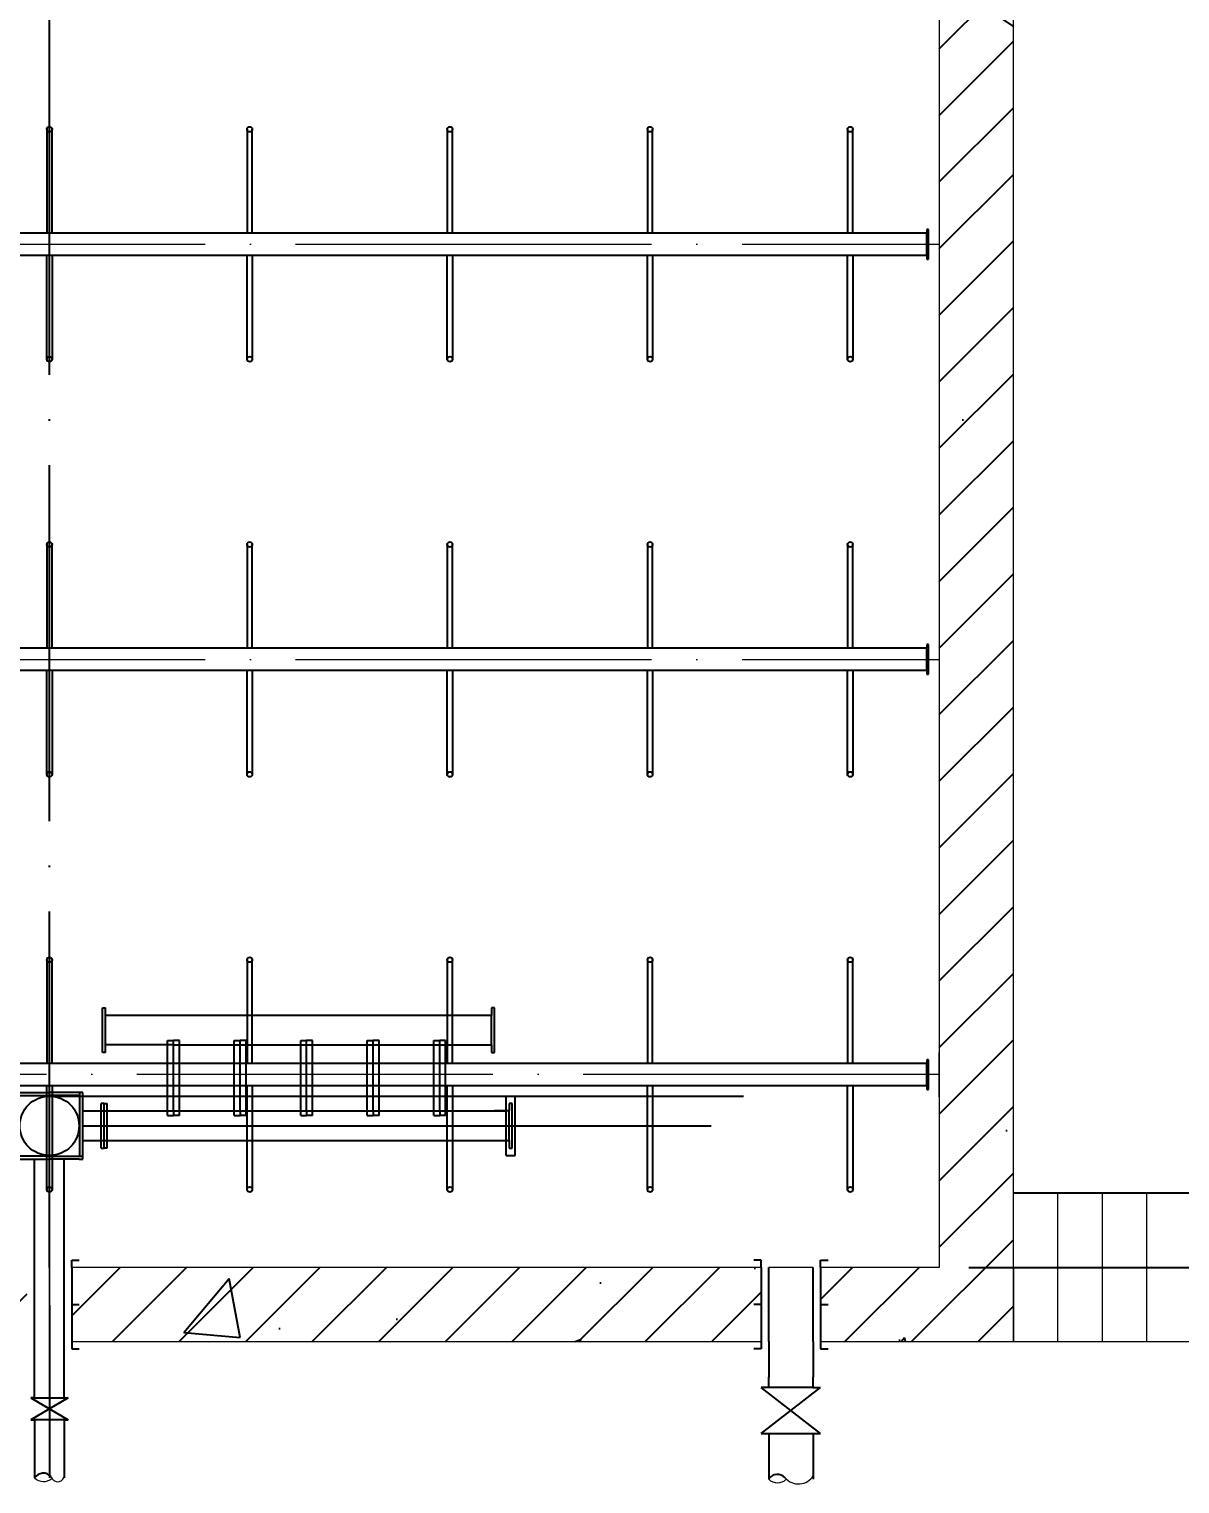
# Model space of a CAD drawing. Header units: millimetres. Extents: x 279 to 2876, y -494 to 1800.
# Drawn here: x 1335.2 to 1412.8, y 147.8 to 245.9 of the extents above; entities that cross this region are included whole.
import ezdxf

# ---------------------------------------------------------------- set-up
doc = ezdxf.new("R2010")
doc.units = ezdxf.units.MM
doc.linetypes.add('ACAD_ISO04W100', pattern=[30, 24, -3, 0, -3])
doc.layers.add('图层2', color=5, linetype='Continuous', lineweight=25, plot=False)
doc.layers.add('图层3', color=2, linetype='Continuous')
doc.styles.get("Standard").update_dxf_attribs({"font": 'txt', "bigfont": 'gbcbig.shx'})
doc.dimstyles.new('副本 ISO-25', dxfattribs={"dimtxt": 2.5, "dimasz": 2.5, "dimexe": 2, "dimexo": 2, "dimtad": 1, "dimlfac": 100, "dimtxsty": 'Standard', "dimblk": 'ARCHTICK', "dimcen": 2.5, "dimadec": 0, "dimazin": 0, "dimtfac": 1, "dimtmove": 0, "dimatfit": 3, "dimfxl": 1, "dimarcsym": 0})

# ---------------------------------------------------------------- blocks, each defined once
blk = doc.blocks.new('_ArchTick')
at = {"color": 0, "linetype": 'ByBlock', "const_width": 0.15}
blk.add_lwpolyline([(-0.5, -0.5), (0.5, 0.5)], dxfattribs=at)
blk = doc.blocks.new('*D73')
at = {"layer": '图层3', "color": 0, "lineweight": -2, "transparency": 16777216}
for p, q in [((1398.566, 412.437), (1420.836, 412.437)), ((1418.836, 412.437), (1418.836, 162.437)), ((1398.566, 162.437), (1420.836, 162.437))]:
    blk.add_line(p, q, dxfattribs=at)
at = {"layer": '图层3', "color": 0, "lineweight": -2, "transparency": 16777216, "xscale": 2.5, "yscale": 2.5, "zscale": 2.5}
for p, rotation in [((1418.836, 412.437), 90), ((1418.836, 162.437), 270)]:
    blk.add_blockref('_ArchTick', p, dxfattribs=dict(at, rotation=rotation))
at = {"layer": '图层3', "color": 0, "transparency": 16777216, "insert": (1416.961, 287.437), "char_height": 2.5, "attachment_point": 5, "rotation": 90}
blk.add_mtext('25000', dxfattribs=at)

msp = doc.modelspace()

# ---------------------------------------------------------------- hatches: boundary and pattern name
at = {"layer": '图层3'}
h = msp.add_hatch(dxfattribs=at)
h.set_pattern_fill('ANSI31', color=256, style=0)
h.set_pattern_definition([(45, (155.4213, -677.7282), (-2.245064, 2.245064), [])])
h.paths.add_polyline_path([(1020.5659, 162.43685), (1020.5659, 157.43685), (1067.0659, 157.43685), (1067.0659, 162.43685)])
h.paths.add_polyline_path([(1070.0659, 162.43685), (1070.0659, 157.43685), (1116.5659, 157.43685), (1116.5659, 162.43685)])
h.paths.add_polyline_path([(1003.5659, 157.43685), (1016.5659, 157.43685), (1016.5659, 162.43685), (1008.5659, 162.43685), (1008.5659, 172.43685), (1008.5659, 174.68685), (1003.5659, 174.68685), (1003.5659, 167.43685), (1003.5659, 162.43685)])
h.paths.add_polyline_path([(1003.5659, 176.18685), (1008.5659, 176.18685), (1008.5659, 202.68685), (1003.5659, 202.68685)])
h.paths.add_polyline_path([(1008.5659, 407.43685), (1008.5659, 412.43685), (1022.26142, 412.43685), (1027.26379, 417.43685), (1003.5659, 417.43685), (1003.5659, 400.18685), (1008.5659, 400.18685), (1008.5659, 402.43685)])
h.paths.add_polyline_path([(1027.26379, 417.43685), (1022.26142, 412.43685), (1033.1433, 412.43685), (1038.14568, 417.43685)])
h.paths.add_polyline_path([(1038.14568, 417.43685), (1033.1433, 412.43685), (1067.0659, 412.43685), (1067.0659, 417.43685)])
h.paths.add_polyline_path([(1003.5659, 372.18685), (1008.5659, 372.18685), (1008.5659, 398.68685), (1003.5659, 398.68685)])
h.paths.add_polyline_path([(1008.5659, 370.68685), (1003.5659, 370.68685), (1003.5659, 344.18685), (1008.5659, 344.18685)])
h.paths.add_polyline_path([(1008.5659, 342.68685), (1003.5659, 342.68685), (1003.5659, 316.18685), (1008.5659, 316.18685)])
h.paths.add_polyline_path([(1008.5659, 314.68685), (1003.5659, 314.68685), (1003.5659, 288.18685), (1008.5659, 288.18685)])
h.paths.add_polyline_path([(1003.5659, 260.18685), (1008.5659, 260.18685), (1008.5659, 286.68685), (1003.5659, 286.68685)])
h.paths.add_polyline_path([(1003.5659, 232.18685), (1008.5659, 232.18685), (1008.5659, 258.68685), (1003.5659, 258.68685)])
h.paths.add_polyline_path([(1008.5659, 230.68685), (1003.5659, 230.68685), (1003.5659, 204.18685), (1008.5659, 204.18685)])
h.paths.add_polyline_path([(1133.5659, 407.43685), (1133.5659, 412.43685), (1133.5659, 417.43685), (1070.0659, 417.43685), (1070.0659, 412.43685), (1128.5659, 412.43685), (1128.5659, 402.43685), (1128.5659, 162.43685), (1120.5659, 162.43685), (1120.5659, 157.43685), (1133.5659, 157.43685)])
h.paths.add_polyline_path([(1138.5659, 412.43685), (1197.0659, 412.43685), (1197.0659, 417.43685), (1133.5659, 417.43685), (1133.5659, 412.43685), (1133.5659, 402.43685), (1133.5659, 157.43685), (1146.5659, 157.43685), (1146.5659, 162.43685), (1138.5659, 162.43685), (1138.5659, 402.43685)])
h.paths.add_polyline_path([(1258.5659, 412.43685), (1258.5659, 407.43685), (1258.5659, 402.43685), (1258.5659, 400.18685), (1263.5659, 400.18685), (1263.5659, 417.43685), (1200.0659, 417.43685), (1200.0659, 412.43685)])
h.paths.add_polyline_path([(1258.5659, 372.18685), (1263.5659, 372.18685), (1263.5659, 398.68685), (1258.5659, 398.68685)])
h.paths.add_polyline_path([(1258.5659, 344.18685), (1263.5659, 344.18685), (1263.5659, 370.68685), (1258.5659, 370.68685)])
h.paths.add_polyline_path([(1258.5659, 316.18685), (1263.5659, 316.18685), (1263.5659, 342.68685), (1258.5659, 342.68685)])
h.paths.add_polyline_path([(1258.5659, 288.18685), (1263.5659, 288.18685), (1263.5659, 314.68685), (1258.5659, 314.68685)])
h.paths.add_polyline_path([(1258.5659, 260.18685), (1263.5659, 260.18685), (1263.5659, 286.68685), (1258.5659, 286.68685)])
h.paths.add_polyline_path([(1263.5659, 258.68685), (1258.5659, 258.68685), (1258.5659, 232.18685), (1263.5659, 232.18685)])
h.paths.add_polyline_path([(1263.5659, 230.68685), (1258.5659, 230.68685), (1258.5659, 204.18685), (1263.5659, 204.18685)])
h.paths.add_polyline_path([(1258.5659, 176.18685), (1263.5659, 176.18685), (1263.5659, 202.68685), (1258.5659, 202.68685)])
h.paths.add_polyline_path([(1258.5659, 162.43685), (1250.5659, 162.43685), (1250.5659, 157.43685), (1263.5659, 157.43685), (1263.5659, 162.43685), (1263.5659, 172.43685), (1263.5659, 174.68685), (1258.5659, 174.68685)])
h.paths.add_polyline_path([(1246.5659, 157.43685), (1246.5659, 162.43685), (1200.0659, 162.43685), (1200.0659, 157.43685)])
h.paths.add_polyline_path([(1150.5659, 162.43685), (1150.5659, 157.43685), (1197.0659, 157.43685), (1197.0659, 162.43685)])
h.paths.add_polyline_path([(1276.56598, 162.43685), (1276.56598, 172.43685), (1276.56598, 174.68685), (1271.56598, 174.68685), (1271.56598, 167.43685), (1271.56598, 162.43685), (1271.56598, 157.43685), (1284.56598, 157.43685), (1284.56598, 162.43685)])
h.paths.add_polyline_path([(1288.56598, 162.43685), (1288.56598, 157.43685), (1335.06598, 157.43685), (1335.06598, 162.43685)])
h.paths.add_polyline_path([(1338.06598, 162.43685), (1338.06598, 157.43685), (1384.56598, 157.43685), (1384.56598, 162.43685)], flags=17)
h.paths.add_polyline_path([(1276.56598, 202.68685), (1271.56598, 202.68685), (1271.56598, 176.18685), (1276.56598, 176.18685)])
h.paths.add_polyline_path([(1271.56598, 204.18685), (1276.56598, 204.18685), (1276.56598, 230.68685), (1271.56598, 230.68685)])
h.paths.add_polyline_path([(1271.56598, 232.18685), (1276.56598, 232.18685), (1276.56598, 258.68685), (1271.56598, 258.68685)])
h.paths.add_polyline_path([(1276.56598, 286.68685), (1271.56598, 286.68685), (1271.56598, 260.18685), (1276.56598, 260.18685)])
h.paths.add_polyline_path([(1276.56598, 314.68685), (1271.56598, 314.68685), (1271.56598, 288.18685), (1276.56598, 288.18685)])
h.paths.add_polyline_path([(1271.56598, 316.18685), (1276.56598, 316.18685), (1276.56598, 342.68685), (1271.56598, 342.68685)])
h.paths.add_polyline_path([(1271.56598, 344.18685), (1276.56598, 344.18685), (1276.56598, 370.68685), (1271.56598, 370.68685)])
h.paths.add_polyline_path([(1276.56598, 398.68685), (1271.56598, 398.68685), (1271.56598, 372.18685), (1276.56598, 372.18685)])
h.paths.add_polyline_path([(1276.56598, 412.43685), (1335.06598, 412.43685), (1335.06598, 417.43685), (1271.56598, 417.43685), (1271.56598, 400.18685), (1276.56598, 400.18685), (1276.56598, 402.43685), (1276.56598, 407.43685)])
h.paths.add_polyline_path([(1338.06598, 417.43685), (1338.06598, 412.43685), (1396.56598, 412.43685), (1396.56598, 402.43685), (1396.56598, 162.43685), (1388.56598, 162.43685), (1388.56598, 157.43685), (1401.56598, 157.43685), (1401.56598, 407.43685), (1401.56598, 412.43685), (1401.56598, 417.43685)])
h = msp.add_hatch(dxfattribs=at)
h.set_pattern_fill('AR-CONC', color=256, scale=0.25, style=0)
h.set_pattern_definition([(50, (155.42, -677.73), (45.5462, -3.9848), [4.7625, -52.3875]), (355, (155.42, -677.73), (-8.8107, 47.7642), [3.81, -41.91]), (100.451, (159.217, -678.06), (36.7356, 43.7792), [4.0475, -44.5225]), (46.1842, (155.42, -665.03), (67.7698, -10.5106), [7.1437, -78.5812]), (96.6356, (161.07, -665.904), (59.351, 61.8564), [6.0713, -66.7837]), (351.184, (155.42, -665.03), (59.3512, 61.8563), [5.715, -62.865]), (21, (161.77, -668.203), (37.9037, -25.5664), [4.7625, -52.3875]), (326, (161.77, -668.203), (15.4505, 46.047), [3.81, -41.91]), (71.4514, (164.93, -670.334), (53.3541, 20.4807), [4.0475, -44.5225]), (37.5, (155.421, -677.728), (0.77215, 21.13876), [0, -41.402, 0, -42.545, 0, -42.06875]), (7.5, (155.421, -677.728), (16.70492, 25.04514), [0, -24.257, 0, -40.4495, 0, -16.03375]), (327.5, (141.26, -677.728), (33.89765, -1.43219), [0, -15.875, 0, -49.53, 0, -65.7225]), (317.5, (134.91, -677.728), (37.0323, 6.3566), [0, -20.6375, 0, -32.893, 0, -46.6725])])
h.paths.add_polyline_path([(1008.5659, 398.68685), (1003.5659, 398.68685), (1003.5659, 372.18685), (1008.5659, 372.18685)])
h.paths.add_polyline_path([(1008.5659, 412.43685), (1022.26142, 412.43685), (1027.26379, 417.43685), (1003.5659, 417.43685), (1003.5659, 400.18685), (1008.5659, 400.18685), (1008.5659, 402.43685), (1008.5659, 407.43685)])
h.paths.add_polyline_path([(1067.0659, 417.43685), (1038.14568, 417.43685), (1033.1433, 412.43685), (1067.0659, 412.43685)])
h.paths.add_polyline_path([(1038.14568, 417.43685), (1027.26379, 417.43685), (1022.26142, 412.43685), (1033.1433, 412.43685)])
h.paths.add_polyline_path([(1133.5659, 417.43685), (1070.0659, 417.43685), (1070.0659, 412.43685), (1128.5659, 412.43685), (1128.5659, 402.43685), (1128.5659, 162.43685), (1120.5659, 162.43685), (1120.5659, 157.43685), (1133.5659, 157.43685), (1133.5659, 407.43685), (1133.5659, 412.43685)])
h.paths.add_polyline_path([(1116.5659, 162.43685), (1070.0659, 162.43685), (1070.0659, 157.43685), (1116.5659, 157.43685)])
h.paths.add_polyline_path([(1067.0659, 162.43685), (1020.5659, 162.43685), (1020.5659, 157.43685), (1067.0659, 157.43685)])
h.paths.add_polyline_path([(1008.5659, 172.43685), (1008.5659, 174.68685), (1003.5659, 174.68685), (1003.5659, 167.43685), (1003.5659, 162.43685), (1003.5659, 157.43685), (1016.5659, 157.43685), (1016.5659, 162.43685), (1008.5659, 162.43685)])
h.paths.add_polyline_path([(1008.5659, 202.68685), (1003.5659, 202.68685), (1003.5659, 176.18685), (1008.5659, 176.18685)])
h.paths.add_polyline_path([(1008.5659, 230.68685), (1003.5659, 230.68685), (1003.5659, 204.18685), (1008.5659, 204.18685)])
h.paths.add_polyline_path([(1008.5659, 258.68685), (1003.5659, 258.68685), (1003.5659, 232.18685), (1008.5659, 232.18685)])
h.paths.add_polyline_path([(1008.5659, 286.68685), (1003.5659, 286.68685), (1003.5659, 260.18685), (1008.5659, 260.18685)])
h.paths.add_polyline_path([(1008.5659, 314.68685), (1003.5659, 314.68685), (1003.5659, 288.18685), (1008.5659, 288.18685)])
h.paths.add_polyline_path([(1008.5659, 342.68685), (1003.5659, 342.68685), (1003.5659, 316.18685), (1008.5659, 316.18685)])
h.paths.add_polyline_path([(1008.5659, 370.68685), (1003.5659, 370.68685), (1003.5659, 344.18685), (1008.5659, 344.18685)])
h.paths.add_polyline_path([(1138.5659, 402.43685), (1138.5659, 412.43685), (1197.0659, 412.43685), (1197.0659, 417.43685), (1133.5659, 417.43685), (1133.5659, 412.43685), (1133.5659, 402.43685), (1133.5659, 157.43685), (1146.5659, 157.43685), (1146.5659, 162.43685), (1138.5659, 162.43685)])
h.paths.add_polyline_path([(1263.5659, 417.43685), (1200.0659, 417.43685), (1200.0659, 412.43685), (1258.5659, 412.43685), (1258.5659, 407.43685), (1258.5659, 402.43685), (1258.5659, 400.18685), (1263.5659, 400.18685)])
h.paths.add_polyline_path([(1263.5659, 398.68685), (1258.5659, 398.68685), (1258.5659, 372.18685), (1263.5659, 372.18685)])
h.paths.add_polyline_path([(1263.5659, 370.68685), (1258.5659, 370.68685), (1258.5659, 344.18685), (1263.5659, 344.18685)])
h.paths.add_polyline_path([(1263.5659, 342.68685), (1258.5659, 342.68685), (1258.5659, 316.18685), (1263.5659, 316.18685)])
h.paths.add_polyline_path([(1276.56598, 342.68685), (1271.56598, 342.68685), (1271.56598, 316.18685), (1276.56598, 316.18685)])
h.paths.add_polyline_path([(1276.56598, 370.68685), (1271.56598, 370.68685), (1271.56598, 344.18685), (1276.56598, 344.18685)])
h.paths.add_polyline_path([(1276.56598, 398.68685), (1271.56598, 398.68685), (1271.56598, 372.18685), (1276.56598, 372.18685)])
h.paths.add_polyline_path([(1276.56598, 412.43685), (1335.06598, 412.43685), (1335.06598, 417.43685), (1271.56598, 417.43685), (1271.56598, 400.18685), (1276.56598, 400.18685), (1276.56598, 402.43685), (1276.56598, 407.43685)])
h.paths.add_polyline_path([(1263.5659, 314.68685), (1258.5659, 314.68685), (1258.5659, 288.18685), (1263.5659, 288.18685)])
h.paths.add_polyline_path([(1276.56598, 314.68685), (1271.56598, 314.68685), (1271.56598, 288.18685), (1276.56598, 288.18685)])
h.paths.add_polyline_path([(1276.56598, 286.68685), (1271.56598, 286.68685), (1271.56598, 260.18685), (1276.56598, 260.18685)])
h.paths.add_polyline_path([(1263.5659, 286.68685), (1258.5659, 286.68685), (1258.5659, 260.18685), (1263.5659, 260.18685)])
h.paths.add_polyline_path([(1263.5659, 258.68685), (1258.5659, 258.68685), (1258.5659, 232.18685), (1263.5659, 232.18685)])
h.paths.add_polyline_path([(1276.56598, 258.68685), (1271.56598, 258.68685), (1271.56598, 232.18685), (1276.56598, 232.18685)])
h.paths.add_polyline_path([(1276.56598, 230.68685), (1271.56598, 230.68685), (1271.56598, 204.18685), (1276.56598, 204.18685)])
h.paths.add_polyline_path([(1263.5659, 230.68685), (1258.5659, 230.68685), (1258.5659, 204.18685), (1263.5659, 204.18685)])
h.paths.add_polyline_path([(1263.5659, 202.68685), (1258.5659, 202.68685), (1258.5659, 176.18685), (1263.5659, 176.18685)])
h.paths.add_polyline_path([(1276.56598, 202.68685), (1271.56598, 202.68685), (1271.56598, 176.18685), (1276.56598, 176.18685)])
h.paths.add_polyline_path([(1246.5659, 162.43685), (1200.0659, 162.43685), (1200.0659, 157.43685), (1246.5659, 157.43685)])
h.paths.add_polyline_path([(1263.5659, 162.43685), (1263.5659, 172.43685), (1263.5659, 174.68685), (1258.5659, 174.68685), (1258.5659, 162.43685), (1250.5659, 162.43685), (1250.5659, 157.43685), (1263.5659, 157.43685)])
h.paths.add_polyline_path([(1284.56598, 162.43685), (1276.56598, 162.43685), (1276.56598, 172.43685), (1276.56598, 174.68685), (1271.56598, 174.68685), (1271.56598, 167.43685), (1271.56598, 162.43685), (1271.56598, 157.43685), (1284.56598, 157.43685)])
h.paths.add_polyline_path([(1335.06598, 162.43685), (1288.56598, 162.43685), (1288.56598, 157.43685), (1335.06598, 157.43685)])
h.paths.add_polyline_path([(1197.0659, 162.43685), (1150.5659, 162.43685), (1150.5659, 157.43685), (1197.0659, 157.43685)])
h.paths.add_polyline_path([(1384.56598, 162.43685), (1338.06598, 162.43685), (1338.06598, 157.43685), (1384.56598, 157.43685)])
h.paths.add_polyline_path([(1401.56598, 407.43685), (1401.56598, 412.43685), (1401.56598, 417.43685), (1338.06598, 417.43685), (1338.06598, 412.43685), (1396.56598, 412.43685), (1396.56598, 402.43685), (1396.56598, 162.43685), (1388.56598, 162.43685), (1388.56598, 157.43685), (1401.56598, 157.43685)])

# ---------------------------------------------------------------- linework, layer by layer
at = {"linetype": 'ACAD_ISO04W100'}
for p, q in [((1336.56598, 162.43685), (1336.56598, 412.43685)), ((1336.56598, 159.88482), (1336.56598, 148.24685))]:
    msp.add_line(p, q, dxfattribs=at)
at = {"lineweight": 0}
for p, q in [((1401.56598, 157.43685), (1401.56598, 407.43685)), ((1396.56598, 402.43685), (1396.56598, 162.43685)), ((1396.56598, 173.93685), (1396.56598, 176.93685)), ((1404.56598, 157.43685), (1404.56598, 167.43685)), ((1407.56598, 157.43685), (1407.56598, 167.43685)), ((1410.56598, 157.43685), (1410.56598, 167.43685)), ((1336.56598, 162.43685), (1336.56598, 159.88482)), ((1384.56598, 162.43685), (1338.06598, 162.43685)), ((1388.06598, 162.43685), (1385.06598, 162.43685)), ((1396.56598, 162.43685), (1388.56598, 162.43685)), ((1401.56598, 162.43685), (1401.56598, 157.43685)), ((1338.06598, 157.43685), (1384.56598, 157.43685)), ((1388.56598, 157.43685), (1401.56598, 157.43685)), ((1401.56598, 157.43685), (1431.56598, 157.43685))]:
    msp.add_line(p, q, dxfattribs=at)
at = {"linetype": 'ACAD_ISO04W100', "lineweight": 0}
for p, q in [((1323.06598, 231.43685), (1396.56598, 231.43685)), ((1323.06598, 203.43685), (1396.56598, 203.43685)), ((1396.56598, 175.43685), (1276.56598, 175.43685)), ((1336.56598, 159.88482), (1336.56598, 162.43685))]:
    msp.add_line(p, q, dxfattribs=at)
for p, q in [((1340.14499, 179.63742), (1340.14499, 179.93742)), ((1340.14499, 179.93742), (1340.34499, 179.93742)), ((1340.14499, 179.43742), (1340.14499, 179.63742)), ((1340.34499, 176.93742), (1340.34499, 179.93742)), ((1366.56598, 179.93742), (1366.36598, 179.93742)), ((1366.36598, 179.93742), (1366.36598, 179.43742)), ((1366.56598, 179.43742), (1366.56598, 179.93742)), ((1340.14499, 177.43742), (1340.14499, 179.43742)), ((1366.36598, 179.43742), (1340.34499, 179.43742)), ((1366.36598, 177.43742), (1366.36598, 179.43742)), ((1366.56598, 176.93742), (1366.56598, 179.43742)), ((1344.53182, 172.68742), (1344.53182, 177.73742)), ((1344.53182, 177.73742), (1344.93182, 177.73742)), ((1344.93182, 172.98742), (1344.93182, 177.73742)), ((1345.33182, 177.73742), (1344.93182, 177.73742)), ((1344.93182, 172.98742), (1344.93182, 177.73742)), ((1345.33182, 172.68742), (1345.33182, 177.73742)), ((1349.01865, 172.68742), (1349.01865, 177.73742)), ((1349.01865, 177.73742), (1349.41865, 177.73742)), ((1349.41865, 172.98742), (1349.41865, 177.73742)), ((1349.41865, 172.98742), (1349.41865, 177.73742)), ((1349.81865, 177.73742), (1349.41865, 177.73742)), ((1349.41865, 172.98742), (1349.41865, 177.73742)), ((1349.81865, 172.68742), (1349.81865, 177.73742)), ((1353.50548, 172.68742), (1353.50548, 177.73742)), ((1353.50548, 177.73742), (1353.90548, 177.73742)), ((1353.90548, 172.98742), (1353.90548, 177.73742)), ((1353.90548, 172.98742), (1353.90548, 177.73742)), ((1354.30548, 177.73742), (1353.90548, 177.73742)), ((1353.90548, 172.98742), (1353.90548, 177.73742)), ((1354.30548, 172.68742), (1354.30548, 177.73742)), ((1357.99232, 172.68742), (1357.99232, 177.73742)), ((1357.99232, 177.73742), (1358.39232, 177.73742)), ((1358.39232, 172.98742), (1358.39232, 177.73742)), ((1358.39232, 172.98742), (1358.39232, 177.73742)), ((1358.79232, 177.73742), (1358.39232, 177.73742)), ((1358.39232, 172.98742), (1358.39232, 177.73742)), ((1358.79232, 172.68742), (1358.79232, 177.73742)), ((1362.47915, 172.68742), (1362.47915, 177.73742)), ((1362.47915, 177.73742), (1362.87915, 177.73742)), ((1362.87915, 172.98742), (1362.87915, 177.73742)), ((1363.27915, 177.73742), (1362.87915, 177.73742)), ((1362.87915, 172.98742), (1362.87915, 177.73742)), ((1362.87915, 172.98742), (1362.87915, 177.67817)), ((1363.27915, 172.68742), (1363.27915, 177.73742)), ((1340.14499, 176.93742), (1340.14499, 177.43742)), ((1340.34499, 176.93742), (1340.14499, 176.93742)), ((1342.16517, 177.43742), (1340.34499, 177.43742)), ((1344.93182, 177.43742), (1342.16517, 177.43742)), ((1344.93182, 177.43742), (1366.36598, 177.43742)), ((1366.36598, 177.43742), (1366.36598, 176.93742)), ((1366.36598, 176.93742), (1366.56598, 176.93742)), ((1334.31598, 174.23742), (1336.56598, 174.23742)), ((1334.51598, 174.03742), (1336.56598, 174.03742)), ((1338.81598, 174.23742), (1336.56598, 174.23742)), ((1338.61598, 174.03742), (1336.56598, 174.03742)), ((1336.56598, 169.93742), (1336.56598, 174.03742)), ((1336.56598, 173.98742), (1383.37449, 173.98742)), ((1338.61598, 169.93742), (1338.61598, 174.23742)), ((1338.81598, 169.73742), (1338.81598, 174.23742)), ((1367.36598, 173.95045), (1367.36598, 173.98742)), ((1367.36598, 173.98742), (1367.66598, 173.98742)), ((1367.36598, 170.22563), (1367.36598, 173.95045)), ((1367.66598, 173.98742), (1367.96598, 173.98742)), ((1367.96598, 173.95045), (1367.96598, 173.98742)), ((1367.96598, 170.22563), (1367.96598, 173.95045)), ((1338.81598, 172.98742), (1359.77114, 172.98742)), ((1340.04499, 170.48742), (1340.04499, 173.48742)), ((1340.24499, 173.48742), (1340.04499, 173.48742)), ((1340.24499, 173.18742), (1340.24499, 173.48742)), ((1340.24499, 173.48742), (1340.44499, 173.48742)), ((1340.24499, 172.98742), (1340.24499, 173.18742)), ((1340.24499, 170.98742), (1340.24499, 172.98742)), ((1340.44499, 170.48742), (1340.44499, 173.48742)), ((1340.44499, 172.98742), (1367.36598, 172.98742)), ((1344.53182, 172.68742), (1344.93182, 172.68742)), ((1344.93182, 172.98742), (1344.93182, 172.68742)), ((1344.93182, 172.98742), (1344.93182, 172.68742)), ((1345.33182, 172.68742), (1344.93182, 172.68742)), ((1349.01865, 172.68742), (1349.41865, 172.68742)), ((1349.41865, 172.98742), (1349.41865, 172.68742)), ((1349.41865, 172.98742), (1349.41865, 172.68742)), ((1349.81865, 172.68742), (1349.41865, 172.68742)), ((1353.50548, 172.68742), (1353.90548, 172.68742)), ((1353.90548, 172.98742), (1353.90548, 172.68742)), ((1353.90548, 172.98742), (1353.90548, 172.68742)), ((1354.30548, 172.68742), (1353.90548, 172.68742)), ((1357.99232, 172.68742), (1358.39232, 172.68742)), ((1358.39232, 172.98742), (1358.39232, 172.68742)), ((1358.39232, 172.98742), (1358.39232, 172.68742)), ((1358.79232, 172.68742), (1358.39232, 172.68742)), ((1359.77114, 172.98742), (1366.56598, 172.98742)), ((1362.47915, 172.68742), (1362.87915, 172.68742)), ((1362.87915, 172.98742), (1362.87915, 172.68742)), ((1362.87915, 172.98742), (1362.87915, 172.68742)), ((1363.27915, 172.68742), (1362.87915, 172.68742)), ((1367.56598, 172.98742), (1366.56598, 172.98742)), ((1367.76598, 173.48742), (1367.56598, 173.48742)), ((1367.56598, 173.48742), (1367.56598, 172.98742)), ((1367.56598, 170.98742), (1367.56598, 172.98742)), ((1367.76598, 172.98742), (1367.76598, 173.48742)), ((1367.76598, 170.48742), (1367.76598, 172.98742)), ((1338.81598, 171.98742), (1381.17618, 171.98742)), ((1340.24499, 171.98742), (1340.44499, 171.98742)), ((1338.81598, 170.98742), (1360.84299, 170.98742)), ((1340.24499, 170.48742), (1340.24499, 170.98742)), ((1360.84299, 170.98742), (1366.56598, 170.98742)), ((1366.56598, 170.98742), (1367.56598, 170.98742)), ((1367.56598, 170.98742), (1367.56598, 170.48742)), ((1336.56598, 169.93742), (1334.31598, 169.93742)), ((1334.56598, 169.73742), (1336.56598, 169.73742)), ((1335.56598, 154.15316), (1335.56598, 169.73742)), ((1336.56598, 169.93742), (1338.81598, 169.93742)), ((1338.56598, 169.73742), (1336.56598, 169.73742)), ((1337.56598, 154.15316), (1337.56598, 169.73742)), ((1338.56598, 169.73742), (1338.81598, 169.73742)), ((1340.04499, 170.48742), (1340.24499, 170.48742)), ((1340.44499, 170.48742), (1340.24499, 170.48742)), ((1367.36598, 169.98742), (1367.36598, 170.22563)), ((1367.36598, 169.98742), (1367.81598, 169.98742)), ((1367.56598, 170.48742), (1367.76598, 170.48742)), ((1367.66598, 169.98742), (1367.96598, 169.98742)), ((1367.96598, 169.98742), (1367.96598, 170.22563)), ((1338.06598, 162.43685), (1338.06598, 162.93685)), ((1338.06598, 162.93685), (1338.56598, 162.93685)), ((1384.56598, 162.93685), (1384.06598, 162.93685)), ((1384.56598, 162.43685), (1384.56598, 162.93685)), ((1388.56598, 162.43685), (1388.56598, 162.93685)), ((1388.56598, 162.93685), (1389.06598, 162.93685)), ((1338.06598, 162.43685), (1338.06598, 157.43685)), ((1384.56598, 162.43685), (1384.56598, 157.43685)), ((1388.56598, 162.43685), (1388.56598, 157.43685)), ((1338.06598, 159.93685), (1338.56598, 159.93685)), ((1384.56598, 159.93685), (1384.06598, 159.93685)), ((1388.56598, 159.93685), (1389.06598, 159.93685)), ((1338.06598, 157.43685), (1338.06598, 156.93685)), ((1384.56598, 157.43685), (1384.56598, 156.93685)), ((1385.06598, 157.43685), (1385.06598, 155.04435)), ((1385.06598, 157.43685), (1385.06598, 155.04435)), ((1385.06598, 157.43685), (1385.06598, 155.04435)), ((1385.06598, 157.43685), (1385.06598, 155.04435)), ((1388.06598, 157.43685), (1388.06598, 155.04435)), ((1388.06598, 157.43685), (1388.06598, 155.04435)), ((1388.06598, 157.43685), (1388.06598, 155.04435)), ((1388.06598, 157.43685), (1388.06598, 155.04435)), ((1388.56598, 157.43685), (1388.56598, 156.93685)), ((1338.06598, 156.93685), (1338.56598, 156.93685)), ((1384.56598, 156.93685), (1384.06598, 156.93685)), ((1388.56598, 156.93685), (1389.06598, 156.93685)), ((1335.56598, 154.15316), (1335.56598, 155.65316)), ((1385.06598, 154.34185), (1385.06598, 155.04435)), ((1385.06598, 154.34185), (1385.06598, 155.04435)), ((1385.06598, 154.34185), (1385.06598, 155.04435)), ((1385.06598, 154.34185), (1385.06598, 155.04435)), ((1388.06598, 154.34185), (1388.06598, 155.04435)), ((1388.06598, 154.34185), (1388.06598, 155.04435)), ((1388.06598, 154.34185), (1388.06598, 155.04435)), ((1388.06598, 154.34185), (1388.06598, 155.04435)), ((1335.56598, 153.65316), (1335.56598, 154.15316)), ((1337.56598, 153.65316), (1337.56598, 154.15316)), ((1385.06598, 154.34185), (1384.56598, 154.34185)), ((1388.56598, 151.24685), (1384.56598, 154.34185)), ((1384.56598, 151.24685), (1388.56598, 154.34185)), ((1388.06598, 154.34185), (1385.06598, 154.34185)), ((1388.06598, 154.34185), (1388.56598, 154.34185)), ((1335.56598, 153.65316), (1335.31598, 153.65316)), ((1335.31598, 153.65316), (1337.81598, 152.15316)), ((1337.81598, 153.65316), (1335.31598, 152.15316)), ((1335.56598, 153.65316), (1337.56598, 153.65316)), ((1337.56598, 153.65316), (1337.81598, 153.65316)), ((1335.31598, 152.15316), (1335.56598, 152.15316)), ((1337.56598, 152.15316), (1335.56598, 152.15316)), ((1335.56598, 152.15316), (1335.56598, 150.15316)), ((1337.56598, 152.15316), (1337.81598, 152.15316)), ((1337.56598, 152.15316), (1337.56598, 150.15316)), ((1384.56598, 151.24685), (1388.56598, 151.24685)), ((1385.06598, 151.24685), (1385.06598, 148.16421)), ((1388.06598, 151.24685), (1388.06598, 148.16421)), ((1335.56598, 150.15316), (1335.56598, 148.24685)), ((1337.56598, 150.15316), (1337.56598, 148.24685))]:
    msp.add_line(p, q)
msp.add_circle((1336.56598, 171.98742), 2)
at = {"lineweight": 0}
for centre, radius, start, end in [((1336.16197, 148.81806), 0.82552, 223.7833776, 312.3866), ((1337.11297, 148.43464), 0.45481, 192.990295, 5.0910891), ((1385.66038, 148.73187), 0.82192, 223.6811816, 316.1726464), ((1387.0697, 149.02954), 1.19074, 220.9089818, 327.6488121)]:
    msp.add_arc(centre, radius, start, end, dxfattribs=at)
for p in [(1344.93182, 172.98742), (1349.41865, 172.98742), (1353.90548, 172.98742), (1358.39232, 172.98742), (1362.87915, 172.98742)]:
    msp.add_point(p)
for p in [(1404.56598, 157.43685), (1407.56598, 157.43685), (1410.56598, 157.43685)]:
    msp.add_point(p, dxfattribs=at)
at = {"layer": '图层2'}
for p, q in [((1336.39098, 239.18685), (1336.39098, 232.18685)), ((1336.74098, 232.18685), (1336.74098, 239.18685)), ((1349.89098, 239.18685), (1349.89098, 232.18685)), ((1350.24098, 232.18685), (1350.24098, 239.18685)), ((1363.39098, 239.18685), (1363.39098, 232.18685)), ((1363.74098, 232.18685), (1363.74098, 239.18685)), ((1376.89098, 239.18685), (1376.89098, 232.18685)), ((1377.24098, 232.18685), (1377.24098, 239.18685)), ((1390.39098, 239.18685), (1390.39098, 232.18685)), ((1390.74098, 232.18685), (1390.74098, 239.18685)), ((1395.74098, 232.18685), (1285.77466, 232.18685)), ((1395.84098, 232.43685), (1395.74098, 232.43685)), ((1395.74098, 232.43685), (1395.74098, 232.18685)), ((1395.74098, 230.68685), (1395.74098, 232.18685)), ((1395.84098, 232.18685), (1395.84098, 232.43685)), ((1395.84098, 230.43685), (1395.84098, 232.18685)), ((1395.74098, 230.68685), (1285.77466, 230.68685)), ((1336.39098, 223.68685), (1336.39098, 230.68685)), ((1336.74098, 230.68685), (1336.74098, 223.68685)), ((1349.89098, 223.68685), (1349.89098, 230.68685)), ((1350.24098, 230.68685), (1350.24098, 223.68685)), ((1363.39098, 223.68685), (1363.39098, 230.68685)), ((1363.74098, 230.68685), (1363.74098, 223.68685)), ((1376.89098, 223.68685), (1376.89098, 230.68685)), ((1377.24098, 230.68685), (1377.24098, 223.68685)), ((1390.39098, 223.68685), (1390.39098, 230.68685)), ((1390.74098, 230.68685), (1390.74098, 223.68685)), ((1395.74098, 230.68685), (1395.74098, 230.43685)), ((1395.74098, 230.43685), (1395.84098, 230.43685)), ((1336.39098, 211.18685), (1336.39098, 204.18685)), ((1336.74098, 204.18685), (1336.74098, 211.18685)), ((1349.89098, 211.18685), (1349.89098, 204.18685)), ((1350.24098, 204.18685), (1350.24098, 211.18685)), ((1363.39098, 211.18685), (1363.39098, 204.18685)), ((1363.74098, 204.18685), (1363.74098, 211.18685)), ((1376.89098, 211.18685), (1376.89098, 204.18685)), ((1377.24098, 204.18685), (1377.24098, 211.18685)), ((1390.39098, 211.18685), (1390.39098, 204.18685)), ((1390.74098, 204.18685), (1390.74098, 211.18685)), ((1395.74098, 204.18685), (1285.77466, 204.18685)), ((1395.84098, 204.43685), (1395.74098, 204.43685)), ((1395.74098, 204.43685), (1395.74098, 204.18685)), ((1395.74098, 202.68685), (1395.74098, 204.18685)), ((1395.84098, 204.18685), (1395.84098, 204.43685)), ((1395.84098, 202.43685), (1395.84098, 204.18685)), ((1395.74098, 202.68685), (1285.77466, 202.68685)), ((1336.39098, 195.68685), (1336.39098, 202.68685)), ((1336.74098, 202.68685), (1336.74098, 195.68685)), ((1349.89098, 195.68685), (1349.89098, 202.68685)), ((1350.24098, 202.68685), (1350.24098, 195.68685)), ((1363.39098, 195.68685), (1363.39098, 202.68685)), ((1363.74098, 202.68685), (1363.74098, 195.68685)), ((1376.89098, 195.68685), (1376.89098, 202.68685)), ((1377.24098, 202.68685), (1377.24098, 195.68685)), ((1390.39098, 195.68685), (1390.39098, 202.68685)), ((1390.74098, 202.68685), (1390.74098, 195.68685)), ((1395.74098, 202.68685), (1395.74098, 202.43685)), ((1395.74098, 202.43685), (1395.84098, 202.43685)), ((1336.39098, 183.18685), (1336.39098, 176.18685)), ((1336.74098, 176.18685), (1336.74098, 183.18685)), ((1349.89098, 183.18685), (1349.89098, 176.18685)), ((1350.24098, 176.18685), (1350.24098, 183.18685)), ((1363.39098, 183.18685), (1363.39098, 176.18685)), ((1363.74098, 176.18685), (1363.74098, 183.18685)), ((1376.89098, 183.18685), (1376.89098, 176.18685)), ((1377.24098, 176.18685), (1377.24098, 183.18685)), ((1390.39098, 183.18685), (1390.39098, 176.18685)), ((1390.74098, 176.18685), (1390.74098, 183.18685)), ((1395.74098, 176.18685), (1285.77466, 176.18685)), ((1395.84098, 176.43685), (1395.74098, 176.43685)), ((1395.74098, 176.43685), (1395.74098, 176.18685)), ((1395.74098, 174.68685), (1395.74098, 176.18685)), ((1395.84098, 176.18685), (1395.84098, 176.43685)), ((1395.84098, 174.43685), (1395.84098, 176.18685)), ((1395.74098, 174.68685), (1285.77466, 174.68685)), ((1336.39098, 167.68685), (1336.39098, 174.68685)), ((1336.74098, 174.68685), (1336.74098, 167.68685)), ((1349.89098, 167.68685), (1349.89098, 174.68685)), ((1350.24098, 174.68685), (1350.24098, 167.68685)), ((1363.39098, 167.68685), (1363.39098, 174.68685)), ((1363.74098, 174.68685), (1363.74098, 167.68685)), ((1376.89098, 167.68685), (1376.89098, 174.68685)), ((1377.24098, 174.68685), (1377.24098, 167.68685)), ((1390.39098, 167.68685), (1390.39098, 174.68685)), ((1390.74098, 174.68685), (1390.74098, 167.68685)), ((1395.74098, 174.68685), (1395.74098, 174.43685)), ((1395.74098, 174.43685), (1395.84098, 174.43685))]:
    msp.add_line(p, q, dxfattribs=at)
at = {"layer": '图层2', "color": 0}
for p, q in [((1385.06598, 157.43685), (1385.06598, 162.43685)), ((1388.06598, 157.43685), (1388.06598, 162.43685))]:
    msp.add_line(p, q, dxfattribs=at)
at = {"layer": '图层2'}
for centre in [(1336.56598, 239.18685), (1350.06598, 239.18685), (1363.56598, 239.18685), (1377.06598, 239.18685), (1390.56598, 239.18685), (1336.56598, 223.68685), (1350.06598, 223.68685), (1363.56598, 223.68685), (1377.06598, 223.68685), (1390.56598, 223.68685), (1336.56598, 211.18685), (1350.06598, 211.18685), (1363.56598, 211.18685), (1377.06598, 211.18685), (1390.56598, 211.18685), (1336.56598, 195.68685), (1350.06598, 195.68685), (1363.56598, 195.68685), (1377.06598, 195.68685), (1390.56598, 195.68685), (1336.56598, 183.18685), (1350.06598, 183.18685), (1363.56598, 183.18685), (1377.06598, 183.18685), (1390.56598, 183.18685), (1336.56598, 167.68685), (1350.06598, 167.68685), (1363.56598, 167.68685), (1377.06598, 167.68685), (1390.56598, 167.68685)]:
    msp.add_circle(centre, 0.175, dxfattribs=at)
at = {"layer": '图层2', "color": 0}
for centre in [(1336.15156, 147.85528), (1385.65156, 147.77264)]:
    msp.add_arc(centre, 0.70444, 42.6346558, 146.2295677, dxfattribs=at)
at = {"layer": '图层3'}
msp.add_line((1431.56598, 167.43685), (1401.56598, 167.43685), dxfattribs=at)

# ---------------------------------------------------------------- dimensions: what is measured, and where the dimension line sits
dim = msp.add_linear_dim(base=(1418.83561, 162.43685), p1=(1396.56598, 412.43685), p2=(1396.56598, 162.43685), angle=90, dimstyle='副本 ISO-25', dxfattribs=at)
dim.commit()
dim.dimension.update_dxf_attribs({"geometry": '*D73', "text_midpoint": (1416.96061, 287.43685)})

doc.saveas('drawing.dxf')
